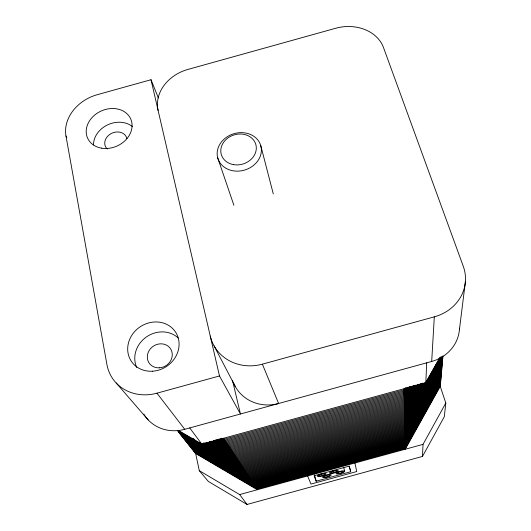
<?xml version="1.0" encoding="UTF-8"?>
<svg xmlns="http://www.w3.org/2000/svg" width="531" height="531" viewBox="0 0 531 531"><rect width="100%" height="100%" fill="white"/><g stroke="black" fill="none" stroke-linecap="round" stroke-linejoin="round"><path stroke-width="0.8" d="M442.761 358.093L404.801 425.683L244.194 469.709L177.633 430.933L195.654 453.501L199.291 470.658L208.305 481.405L247.048 504.45L422.484 456.428L423.028 444.361L445.814 403.056L440.252 386.369L442.954 355.889L404.768 423.844L243.171 468.143L178.363 430.415M189.706 427.926L201.899 444.208L425.809 382.738L426.712 362.819M143.861 414.207A39.367 36.148 -36.9 0 0 184.748 429.294L431.69 361.452L434.312 316.848A44.226 39.918 1 0 0 463.284 266.296L383.528 47.624A39.201 31.913 -8.9 0 0 335.685 28.262L187.881 69.448A38.969 31.946 -18.4 0 0 158.092 110.362M445.814 403.056L444.301 416.722L422.484 456.428M459.401 329.784L465.382 281.822M440.252 386.369L405.253 449.233L404.091 388.699M441.367 373.811L405.053 438.779L251.521 480.84L187.642 443.471M441.281 374.806L405.067 439.615L251.986 481.551L188.279 444.268M441.188 375.802L405.08 440.438L252.451 482.254L188.917 445.064M441.102 376.791L405.1 441.261L252.909 482.951L189.547 445.848M441.015 377.773L405.113 442.084L253.367 483.648L190.171 446.637M440.929 378.749L405.133 442.894L253.818 484.338L190.795 447.414M440.843 379.718L405.146 443.704L254.276 485.029L191.412 448.191M440.757 380.687L405.16 444.507L254.721 485.712L192.03 448.96M440.67 381.65L405.173 445.303L255.172 486.389L192.64 449.73M440.584 382.605L405.193 446.1L255.617 487.066L193.251 450.487M440.504 383.555L405.206 446.89L256.055 487.737L193.855 451.25M440.418 384.497L405.219 447.673L256.493 488.407L194.459 452M442.569 360.27L404.834 427.501L245.209 471.249L179.02 432.665M442.376 362.421L404.868 429.294L246.218 472.776L180.387 434.385M442.283 363.483L404.887 430.183L246.709 473.533L181.071 435.234M442.184 364.545L404.901 431.066L247.207 474.283L181.741 436.077M442.091 365.6L404.921 431.942L247.698 475.026L182.412 436.92M441.998 366.649L404.934 432.818L248.183 475.769L183.082 437.756M441.911 367.684L404.954 433.681L248.667 476.506L183.746 438.586M441.819 368.72L404.967 434.544L249.152 477.243L184.403 439.409M441.726 369.749L404.987 435.4L249.63 477.973L185.06 440.232M441.633 370.771L405 436.256L250.108 478.697L185.711 441.049M441.546 371.793L405.02 437.099L250.579 479.413L186.361 441.858M441.453 372.802L405.034 437.942L251.05 480.13L187.005 442.668M423.738 383.316L404.642 417.227L239.468 462.521L206.035 443.1M424.508 382.937L404.655 418.189L240.005 463.337L204.886 442.927M425.278 382.552L404.675 419.151L240.543 464.154L204.09 442.96M439.728 357.841L404.695 420.101L241.074 464.957L203.3 442.993M425.809 382.738L439.86 357.768M440.816 356.859L404.715 421.043L241.605 465.76L203.937 443.856M441.128 357.257L404.728 421.986L242.129 466.563L202.736 443.644M442.243 356.208L404.748 422.915L242.647 467.353L201.946 443.664M442.854 356.991L404.781 424.767L243.683 468.926L177.639 430.468M442.662 359.182L404.821 426.592L244.705 470.479L178.33 431.803M416.264 385.294L404.43 406.215L233.315 453.155L212.652 441.201M417.054 384.948L404.449 407.25L233.892 454.038L211.65 441.161M417.844 384.603L404.469 408.279L234.463 454.908L211.57 441.653M418.634 384.258L404.489 409.295L235.034 455.777L210.787 441.726M419.158 384.364L404.509 410.31L235.605 456.64L209.287 441.387M419.941 384.013L404.529 411.319L236.162 457.496L209.659 442.131M420.718 383.654L404.542 412.322L236.726 458.346L208.869 442.19M421.262 383.714L404.562 413.31L237.277 459.189L208.079 442.25M422.039 383.342L404.582 414.299L237.835 460.032L207.694 442.542M422.815 382.97L404.602 415.282L238.379 460.862L206.904 442.588M423.18 383.322L404.622 416.258L238.93 461.691L206.114 442.635M409.135 386.847L404.224 395.489L227.321 444.042L218.765 439.11M409.952 386.535L404.244 396.597L227.938 444.978L218.613 439.602M410.363 386.946L404.264 397.692L228.549 445.914L217.106 439.31M411.24 386.522L404.283 398.788L229.16 446.843L217.04 439.841M412.056 386.196L404.31 399.87L229.764 447.759L216.124 439.88M412.866 385.878L404.33 400.945L230.368 448.675L215.334 439.993M413.669 385.559L404.35 402.013L230.965 449.584L215.261 440.511M414.16 385.785L404.37 403.075L231.556 450.487L214.478 440.611M414.957 385.453L404.39 404.131L232.147 451.383L213.515 440.604M415.753 385.121L404.41 405.173L232.731 452.273L213.442 441.115M405.339 387.703L404.118 389.854L224.168 439.25L222.735 438.427M405.764 388.134L404.137 390.995L224.805 440.219L221.235 438.161M406.613 387.809L404.157 392.13L225.443 441.188L221.168 438.725M407.443 387.517L404.184 393.259L226.073 442.144L220.332 438.838M408.266 387.225L404.204 394.38L226.697 443.1L219.549 438.978M158.377 97.983L151.01 79.723L97.219 94.71A39.082 31.76 -24 0 0 65.977 135.996L106.923 364.531A44.119 39.659 -34.5 0 0 156.95 393.179L184.748 429.294M156.95 393.179L219.489 375.968L240.443 413.988L232.452 380.249M210.263 336.043A43.728 40.157 -22.1 0 0 262.374 364.166L434.312 316.848M199.291 470.658L239.654 494.58L423.028 444.361M316.177 481.186L350.692 471.74L349.345 466.092L314.053 475.756L316.177 481.186L314.518 474.906M192.66 438.261L194.087 439.091M179.704 433.528L245.714 472.013L404.854 428.398L442.469 361.345L441.938 359.779M195.056 452.751L256.931 489.071L405.239 448.456L440.338 385.44L439.814 383.867M195.654 453.501L257.362 489.728L223.524 438.267M116.189 382.99L148.169 419.888M239.654 494.58L247.048 504.45M65.977 135.996L66.82 137.423M214.059 345.834L235.339 386.648M307.595 475.975L310.974 484.073L356.739 471.548L354.914 463.019M262.374 364.166L278.629 403.5A39.009 36.593 -23.1 0 1 233.282 382.307M217.657 157.7L233.899 205.291M349.159 466.264L350.692 471.74M343.61 467.267L344.705 471.203A4.513 1.082 -15.3 0 1 338.413 473.891A4.513 1.082 -15.3 0 1 337.942 472.079A4.513 1.082 -15.3 0 1 344.705 471.203M260.787 145.726A22.388 18.957 -16.7 0 1 232.95 170.776A22.388 18.957 -16.7 0 1 224.069 139.162A22.388 18.957 -16.7 0 1 260.787 145.726L273.292 193.895M151.01 79.723L219.489 375.968M459.501 328.191A39.447 36.36 3.5 0 1 431.69 361.452M107.289 149.019A11.483 9.425 -23.9 0 1 111.198 133.553A11.483 9.425 -23.9 0 1 126.889 138.637M136.766 367.538A25.827 23.324 -34 0 1 146.164 337.119A25.827 23.324 -34 0 1 178.177 337.975M93.496 144.983A23.059 18.937 -23.9 0 1 107.68 124.831A23.059 18.937 -23.9 0 1 132.478 126.63M152.45 371.215A26.49 23.802 -33.5 0 0 176.1 332.977A26.49 23.802 -33.5 0 0 131.615 335.619A26.49 23.802 -33.5 0 0 152.45 371.215M101.388 148.136A23.596 19.222 -23.8 0 0 131.715 122.024A23.596 19.222 -23.8 0 0 94.319 115.36A23.596 19.222 -23.8 0 0 101.388 148.136M159.293 367.83A12.857 11.609 -34 0 0 170.836 349.265A12.857 11.609 -34 0 0 149.231 350.407A12.857 11.609 -34 0 0 159.293 367.83M330.972 473.499A4.547 1.102 -15.2 0 0 338.181 471.024A4.547 1.102 -15.2 0 0 332.433 471.189A4.547 1.102 -15.2 0 0 330.972 473.499M331.941 472.968A3.033 0.73 -15.2 0 0 336.74 471.316A3.033 0.73 -15.2 0 0 332.904 471.435A3.033 0.73 -15.2 0 0 331.941 472.968M318.899 476.553A4.553 1.102 -15 0 0 326.08 474.083A4.553 1.102 -15 0 0 320.273 474.269A4.553 1.102 -15 0 0 318.899 476.553M319.848 476.028A3.033 0.737 -15 0 0 324.64 474.382A3.033 0.737 -15 0 0 320.757 474.508A3.033 0.737 -15 0 0 319.848 476.028M324.063 477.621A4.507 1.082 -15.1 0 0 331.198 475.172A4.507 1.082 -15.1 0 0 325.463 475.364A4.507 1.082 -15.1 0 0 324.063 477.621M325.018 477.097A3.007 0.723 -15.1 0 0 329.771 475.464A3.007 0.723 -15.1 0 0 325.941 475.597A3.007 0.723 -15.1 0 0 325.018 477.097M233.428 164.61A17.981 15.213 -16.7 0 0 255.836 144.532A17.981 15.213 -16.7 0 0 226.359 139.228A17.981 15.213 -16.7 0 0 233.428 164.61M339.063 473.393A3.007 0.723 -15.3 0 0 343.252 471.601A3.007 0.723 -15.3 0 0 338.738 472.185A3.007 0.723 -15.3 0 0 339.063 473.393"/></g></svg>
